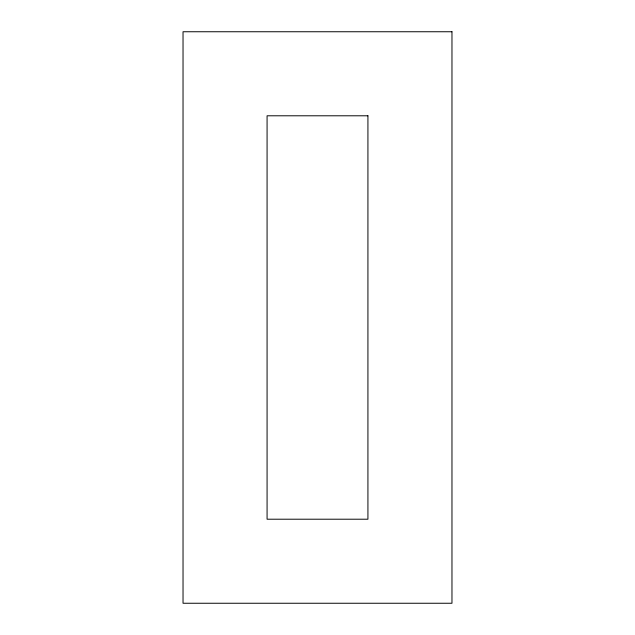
<?xml version="1.0" encoding="UTF-8"?>
<svg xmlns="http://www.w3.org/2000/svg" width="635" height="635" viewBox="0 0 635 635"><rect width="100%" height="100%" fill="white"/><g stroke="black" fill="none" stroke-linecap="round" stroke-linejoin="round"><path stroke-width="0.95" d="M451.969 31.75L183.031 31.75L183.031 603.25L451.969 603.25L451.969 31.75M367.927 115.792L267.073 115.792L267.073 519.208L367.927 519.208L367.927 115.792"/></g></svg>
